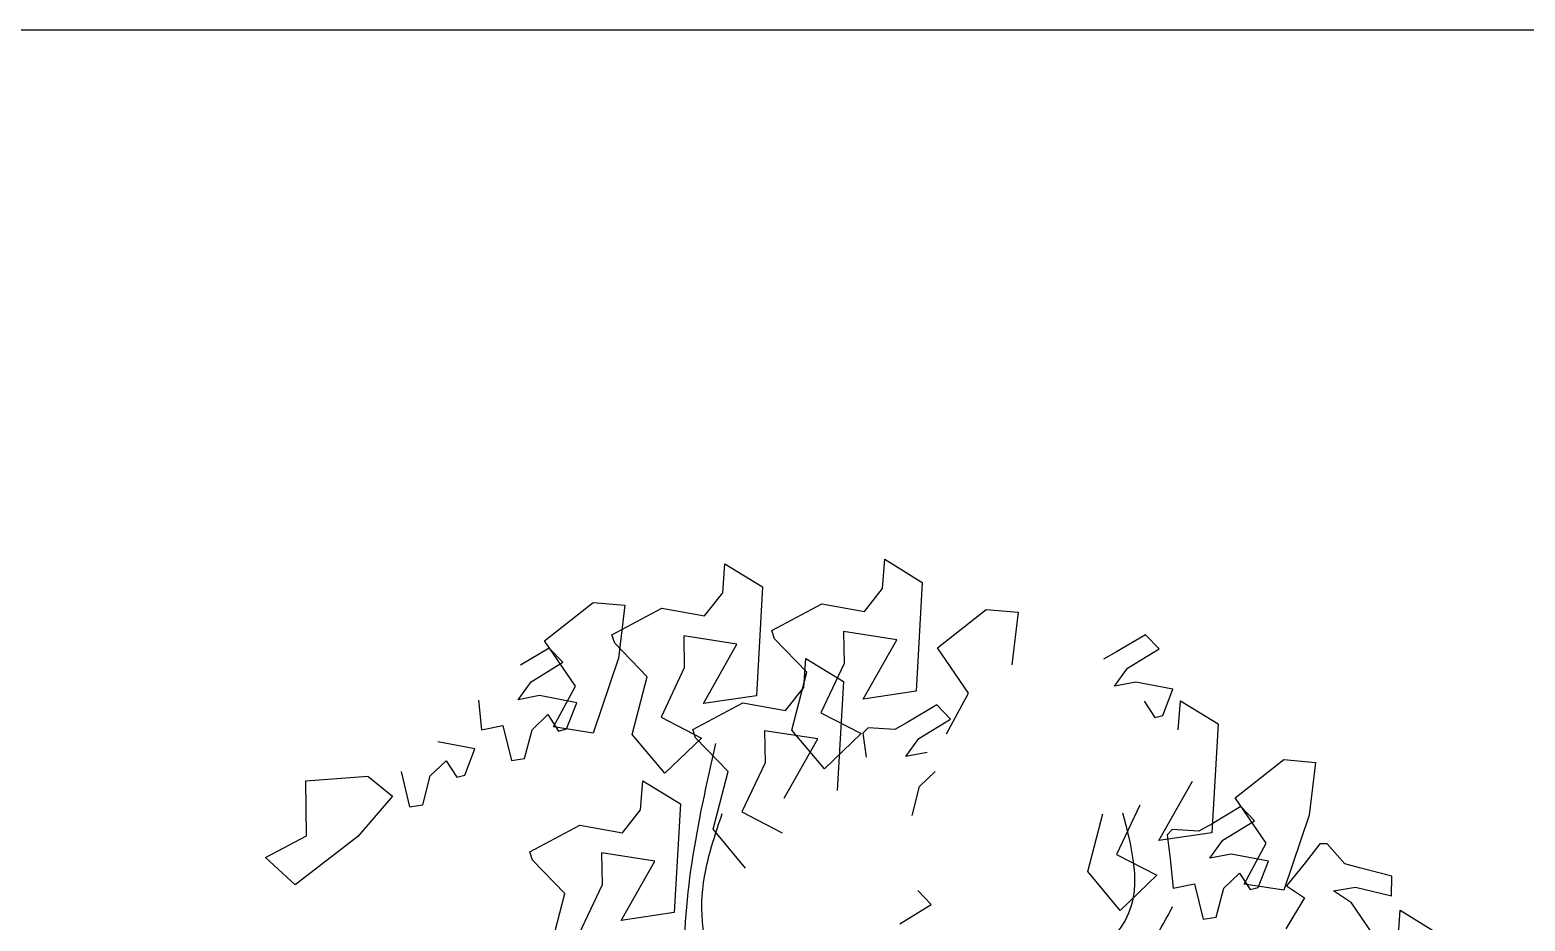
# Model space of a CAD drawing. Extents: x 225694 to 1397201, y -46174 to 794826.
# Drawn here: x 690627 to 696684, y 611246 to 614855 of the extents above; entities that cross this region are included whole.
import ezdxf

# ---------------------------------------------------------------- set-up
doc = ezdxf.new("R2010")
doc.units = 0
doc.header["$LTSCALE"] = 0.5
doc.header["$MEASUREMENT"] = 0
doc.layers.add('树', color=124, linetype='Continuous')
doc.layers.add('路', color=40, linetype='Continuous')
doc.styles.get("Standard").update_dxf_attribs({"font": 'rs.shx', "bigfont": 'hztxt.shx'})

# ---------------------------------------------------------------- blocks, each defined once
blk = doc.blocks.new('银杏')
at = {"layer": '树', "color": 60}
for p, q in [((-621.4197071224917, 2729.09199325426), (-503.2966103975195, 2840.556842279271)), ((-750.162032317603, 2732.055239353911), (-810.7283966226969, 2624.371534776525)), ((-681.3127309402917, 2712.341019892716), (-750.162032317603, 2732.055239353911)), ((-745.8125700235832, 2592.061233723653), (-681.3127309402917, 2712.341019892716)), ((-519.968846070813, 2693.852031886694), (-621.4197071224917, 2729.09199325426)), ((-810.7283966226969, 2624.371534776525), (-839.3064619631041, 2577.05510636291)), ((-754.0337468145881, 2510.861181096756), (-745.8125700235832, 2592.061233723653)), ((-562.315719867358, 2608.740806323127), (-694.2641507948283, 2563.273596763262)), ((-1267.201087774942, 2458.492135026609), (-1226.906977569917, 2568.650498985429)), ((-1226.906977569917, 2568.650498985429), (-1045.628186070593, 2495.883788199746)), ((-926.5553844051901, 2532.511085294769), (-933.8990928123239, 2506.86415596318)), ((-839.3064619631041, 2577.05510636291), (-926.5553844051901, 2532.511085294769)), ((-694.2641507948283, 2563.273596763262), (-754.0337468145881, 2510.861181096756)), ((-1045.628186070593, 2495.883788199746), (-803.076998519944, 2334.211303210002)), ((-933.8990928123239, 2506.86415596318), (-879.7372082446236, 2435.856077839737)), ((-1177.352997208247, 2249.31354737014), (-1267.201087774942, 2458.492135026609)), ((-879.7372082446236, 2435.856077839737), (-815.698850029381, 2347.992653491092)), ((-815.698850029381, 2347.992653491092), (-755.9292540133465, 2400.405069155269)), ((-755.9292540133465, 2400.405069155269), (-664.1095987495501, 2304.586784325191)), ((-986.5482349258382, 2316.13613535522), (-1177.352997208247, 2249.31354737014)), ((-862.7677611515392, 2199.099972562515), (-986.5482349258382, 2316.13613535522)), ((-803.076998519944, 2334.211303210002), (-862.7677611515392, 2199.099972562515)), ((-1574.18014692259, 2147.353855599766), (-1456.057050198549, 2258.818704624777)), ((-1456.057050198549, 2258.818704624777), (-1075.546130439499, 2133.664357772213)), ((-1077.949952727417, 2296.649916578666), (-1140.573818878504, 2261.906166961999)), ((-1140.573818878504, 2261.906166961999), (-1107.2568280634, 2142.935402315692)), ((-1038.507573886076, 2165.99099053361), (-1077.949952727417, 2296.649916578666)), ((-920.5499457104597, 2307.537096502841), (-981.7014037894551, 2182.08529402467)), ((-837.5514203759376, 2246.637985140202), (-920.5499457104597, 2307.537096502841)), ((-906.1352060011122, 2193.50113997946), (-837.2437284032349, 2216.300377606065)), ((-837.2437284032349, 2216.300377606065), (-837.5514203759376, 2246.637985140202)), ((-1472.729285871843, 2112.1138942322), (-1574.18014692259, 2147.353855599766)), ((-986.903715899447, 2102.760632831254), (-1038.507573886076, 2165.99099053361)), ((-981.7014037894551, 2182.08529402467), (-986.903715899447, 2102.760632831254)), ((-867.1659876762424, 2123.261078407173), (-906.1352060011122, 2193.50113997946)), ((-1622.060136439512, 2131.612589764525), (-1683.211594519438, 2006.160787284956)), ((-1539.061611104989, 2070.713478400954), (-1622.060136439512, 2131.612589764525)), ((-1098.145259696292, 1938.076459445176), (-1277.392333975295, 2113.5401933674)), ((-1107.2568280634, 2142.935402315692), (-1094.006804460892, 2089.269891125732)), ((-1075.546130439499, 2133.664357772213), (-1098.145259696292, 1938.076459445176)), ((-771.8074887611438, 2069.219286046107), (-867.1659876762424, 2123.261078407173)), ((-1607.645396731095, 2017.576633239747), (-1538.753919133218, 2040.375870866817)), ((-1538.753919133218, 2040.375870866817), (-1539.061611104989, 2070.713478400954)), ((-1094.006804460892, 2089.269891125732), (-1124.203729817877, 1996.078207066399)), ((-777.4597162709106, 2020.488582982798), (-771.8074887611438, 2069.219286046107)), ((-1124.203729817877, 1996.078207066399), (-1111.261398183415, 1972.750303402194)), ((-915.342088238569, 1943.991379877203), (-910.1397761239205, 2023.316041063634)), ((-910.1397761239205, 2023.316041063634), (-777.4597162709106, 2020.488582982798)), ((-1111.261398183415, 1972.750303402194), (-1022.752868767129, 1960.838245698367)), ((-1022.752868767129, 1960.838245698367), (-915.342088238569, 1943.991379877203)), ((-1242.460711659165, 1903.60502527433), (-1089.372966733063, 1774.644713810296)), ((-1089.372966733063, 1774.644713810296), (-977.5174814558122, 1898.05407482537)), ((-977.5174814558122, 1898.05407482537), (-886.7789366005454, 1734.502398611628)), ((-1056.055975915166, 1655.673949166783), (-1246.772973755607, 1763.75753389264)), ((-886.7789366005454, 1734.502398611628), (-1056.055975915166, 1655.673949166783)), ((-1087.686332514742, 1068.885353029822), (-1150.310198664898, 1034.14160341362)), ((-1048.243953674333, 938.2264269856969), (-1087.686332514742, 1068.885353029822))]:
    blk.add_line(p, q, dxfattribs=at)
at = {"layer": '树'}
for p, q in [((-1779.460143456468, 2120.725409839419), (-1842.084009607555, 2085.981660222751)), ((-1740.017764616059, 1990.066483794362), (-1779.460143456468, 2120.725409839419)), ((-1842.084009607555, 2085.981660222751), (-1808.767018792452, 1967.010895576444)), ((-1688.41390662943, 1926.836126092006), (-1740.017764616059, 1990.066483794362)), ((-1683.211594519438, 2006.160787284956), (-1688.41390662943, 1926.836126092006)), ((-1808.767018792452, 1967.010895576444), (-1795.516995189944, 1913.345384386485)), ((-2083.174842883134, 1544.417105198489), (-2042.88073267811, 1654.575469157309)), ((-2042.88073267811, 1654.575469157309), (-1861.601941177854, 1581.808758370695)), ((-1993.32675231644, 1335.238517542952), (-2083.174842883134, 1544.417105198489)), ((-1802.521990033099, 1402.0611055271), (-1993.32675231644, 1335.238517542952)), ((-1678.741516259732, 1285.024942734395), (-1802.521990033099, 1402.0611055271)), ((-2357.436565659242, 1231.225541189429), (-2239.31346893427, 1342.69039021444)), ((-2239.31346893427, 1342.69039021444), (-1858.802549176151, 1217.536043362343)), ((-1727.932564383605, 1312.65566051763), (-1790.556430533761, 1277.911910901428)), ((-1790.556430533761, 1277.911910901428), (-1757.239439719589, 1158.941146256053)), ((-1688.490185542265, 1181.996734473971), (-1727.932564383605, 1312.65566051763)), ((-2255.985704607563, 1195.985579821863), (-2357.436565659242, 1231.225541189429)), ((-1858.802549176151, 1217.536043362343), (-1881.401678432012, 1021.948145034374)), ((-2191.714181066724, 1109.274933588342), (-2255.985704607563, 1195.985579821863)), ((-2060.648752711946, 1197.411878956598), (-2139.944854536327, 1015.963318948285)), ((-1881.401678432012, 1021.948145034374), (-2060.648752711946, 1197.411878956598)), ((-1757.239439719589, 1158.941146256053), (-1743.989416115219, 1105.275635065162)), ((-1636.886327555636, 1118.766376770218), (-1688.490185542265, 1181.996734473971)), ((-1631.684015445644, 1198.091037964565), (-1636.886327555636, 1118.766376770218)), ((-1517.148599332431, 1139.266822346137), (-1556.11781765637, 1209.50688391889)), ((-2258.958001282299, 965.0213001162047), (-2191.714181066724, 1109.274933588342)), ((-1743.989416115219, 1105.275635065162), (-1774.186341474066, 1012.083951005829)), ((-1421.790100416401, 1085.225029986468), (-1517.148599332431, 1139.266822346137)), ((-2139.944854536327, 1015.963318948285), (-2025.717130394885, 987.4767108639935)), ((-1774.186341474066, 1012.083951005829), (-1761.244009838672, 988.756047342089)), ((-2211.808628811734, 762.199801623472), (-2258.958001282299, 965.0213001162047)), ((-2080.477542974288, 856.6818503403338), (-1962.354446250247, 968.1466993644135)), ((-2025.717130394885, 987.4767108639935), (-1872.629385469714, 858.5163993994938)), ((-1962.354446250247, 968.1466993644135), (-1581.843526491197, 842.9923525127815)), ((-1872.629385469714, 858.5163993994938), (-1760.773900191532, 981.9257604150334)), ((-1761.244009838672, 988.756047342089), (-1672.735480422387, 976.8439896387281)), ((-1760.773900191532, 981.9257604150334), (-1670.035355336266, 818.3740842012921)), ((-2030.029392490396, 847.6292194823036), (-2180.271738040494, 764.2746973737376)), ((-1979.026681924472, 821.4418889727676), (-2080.477542974288, 856.6818503403338)), ((-1839.312394651817, 739.5456347559812), (-2030.029392490396, 847.6292194823036)), ((-2493.630126486765, 659.3431748911971), (-2375.507029761793, 770.8080239157425)), ((-2375.507029761793, 770.8080239157425), (-1994.996110002743, 645.6536770641105)), ((-1914.755158382701, 734.7312427387806), (-1979.026681924472, 821.4418889727676)), ((-1783.689730026992, 822.8681881079683), (-1862.985831852304, 641.4196280987235)), ((-1670.035355336266, 818.3740842012921), (-1839.312394651817, 739.5456347559812)), ((-1604.442655747989, 647.4044541857438), (-1783.689730026992, 822.8681881079683)), ((-2180.271738040494, 764.2746973737376), (-2211.808628811734, 762.199801623472)), ((-1981.998978598276, 590.4776092671091), (-1914.755158382701, 734.7312427387806)), ((-2392.179265436018, 624.1032135240966), (-2493.630126486765, 659.3431748911971)), ((-2327.907741894247, 537.3925672901096), (-2392.179265436018, 624.1032135240966)), ((-2196.842313538538, 625.529512658366), (-2276.13841536385, 444.0809526495868)), ((-2017.595239259535, 450.0657787361415), (-2196.842313538538, 625.529512658366)), ((-1994.996110002743, 645.6536770641105), (-2017.595239259535, 450.0657787361415)), ((-1862.985831852304, 641.4196280987235), (-1748.758107710863, 612.9330200148979)), ((-1748.758107710863, 612.9330200148979), (-1595.67036278476, 483.9727085508639)), ((-1595.67036278476, 483.9727085508639), (-1483.81487750751, 607.3820695650065)), ((-1934.849606127711, 387.6561107743764), (-1981.998978598276, 590.4776092671091)), ((-2276.13841536385, 444.0809526495868), (-2161.910691222409, 415.5943445652956)), ((-1753.070369806373, 473.0855286327424), (-1903.31271535554, 389.7310065241763)), ((-1562.353371966863, 365.0019439073512), (-1753.070369806373, 473.0855286327424)), ((-1393.076332652243, 443.8303933521966), (-1562.353371966863, 365.0019439073512)), ((-2161.910691222409, 415.5943445652956), (-2008.822946297238, 286.6340331021929)), ((-2008.822946297238, 286.6340331021929), (-1896.967461019056, 410.0433941163355)), ((-1903.31271535554, 389.7310065241763), (-1934.849606127711, 387.6561107743764)), ((-1896.967461019056, 410.0433941163355), (-1806.228916163789, 246.4917179025942)), ((-1975.505955478409, 167.6632684577489), (-2166.222953318851, 275.7468531840714)), ((-1806.228916163789, 246.4917179025942), (-1975.505955478409, 167.6632684577489)), ((-1801.019483291777, 161.3859598484123), (-1682.896386567736, 272.8508088729577)), ((-1682.896386567736, 272.8508088729577), (-1302.385466808686, 147.6964620213257)), ((-1699.568622241961, 126.1459984813118), (-1801.019483291777, 161.3859598484123)), ((-1635.29709870019, 39.43535224685911), (-1699.568622241961, 126.1459984813118)), ((-1504.231670344481, 127.5722976155812), (-1583.527772169793, -53.87626239319798)), ((-1324.984596065478, -47.89143630617764), (-1504.231670344481, 127.5722976155812)), ((-1302.385466808686, 147.6964620213257), (-1324.984596065478, -47.89143630617764)), ((-1702.540918915765, -104.8182812243467), (-1635.29709870019, 39.43535224685911)), ((-1583.527772169793, -53.87626239319798), (-1469.300048028352, -82.36287047702353)), ((-2056.999463511864, -90.62913021387067), (-2057.307155484566, -60.29152267880272)), ((-1655.3915464452, -307.6397797180107), (-1702.540918915765, -104.8182812243467)), ((-1469.300048028352, -82.36287047702353), (-1316.212303102249, -211.3231819410576)), ((-1473.612310124794, -222.2103618591791), (-1623.854655673029, -305.5648839672795)), ((-1282.895312284352, -330.2939465850359), (-1473.612310124794, -222.2103618591791)), ((-1623.854655673029, -305.5648839672795), (-1655.3915464452, -307.6397797180107))]:
    blk.add_line(p, q, dxfattribs=at)
at = {"layer": '树', "color": 76}
for p, q in [((-2395.151562109822, 393.1389338189038), (-2327.907741894247, 537.3925672901096)), ((-2348.002189639257, 190.3174353247741), (-2395.151562109822, 393.1389338189038)), ((-2166.222953318851, 275.7468531840714), (-2316.465298868017, 192.3923310755054)), ((-2481.196929949569, 154.3776628255146), (-2440.902819743613, 264.5360267838696)), ((-2440.902819743613, 264.5360267838696), (-2259.624028244289, 191.7693159977207)), ((-2316.465298868017, 192.3923310755054), (-2348.002189639257, 190.3174353247741)), ((-2259.624028244289, 191.7693159977207), (-2017.072840694571, 30.096831009374)), ((-2391.348839382874, -54.80092483095359), (-2481.196929949569, 154.3776628255146)), ((-2200.544077099534, 12.02166315319482), (-2391.348839382874, -54.80092483095359)), ((-2140.305680819089, 0.6075886838370934), (-2201.457138899015, -124.8442137957318)), ((-2076.763603326166, -105.0144996390445), (-2200.544077099534, 12.02166315319482)), ((-2057.307155484566, -60.29152267880272), (-2140.305680819089, 0.6075886838370934)), ((-2017.072840694571, 30.096831009374), (-2076.763603326166, -105.0144996390445)), ((-2297.705687836977, -10.27959124173503), (-2360.329553987132, -45.023340857937)), ((-2360.329553987132, -45.023340857937), (-2327.012563172029, -163.994105503778)), ((-2258.263308995636, -140.9385172853945), (-2297.705687836977, -10.27959124173503)), ((-2125.890941110672, -113.4283678395441), (-2056.999463511864, -90.62913021387067)), ((-2206.659451008076, -204.1688749886816), (-2258.263308995636, -140.9385172853945)), ((-2201.457138899015, -124.8442137957318), (-2206.659451008076, -204.1688749886816)), ((-2086.921722785803, -183.6684294132283), (-2125.890941110672, -113.4283678395441)), ((-1991.563223869773, -237.7102217728971), (-2086.921722785803, -183.6684294132283)), ((-1997.215451380471, -286.4409248362062), (-1991.563223869773, -237.7102217728971)), ((-2135.097823347198, -362.9381279418012), (-2129.895511234412, -283.6134667558363)), ((-2129.895511234412, -283.6134667558363), (-1997.215451380471, -286.4409248362062)), ((-2242.508603876689, -346.0912621206371), (-2135.097823347198, -362.9381279418012)), ((-2073.149936960312, -404.6280719850911), (-2134.30139504117, -530.0798744637286)), ((-1990.151411625789, -465.5271833486622), (-2073.149936960312, -404.6280719850911)), ((-1989.843719654018, -495.8647908818675), (-1990.151411625789, -465.5271833486622)), ((-2058.735197251895, -518.6640285094036), (-1989.843719654018, -495.8647908818675)), ((-2019.765978927026, -588.9040900821565), (-2058.735197251895, -518.6640285094036)), ((-1924.407480010996, -642.9458824418252), (-2019.765978927026, -588.9040900821565)), ((-1930.059707521694, -691.6765855056001), (-1924.407480010996, -642.9458824418252)), ((-2062.739767374704, -688.8491274242988), (-1930.059707521694, -691.6765855056001)), ((-2078.656072749989, -811.4509044912411), (-1984.024480390595, -742.1447561717359)), ((-1984.024480390595, -742.1447561717359), (-1873.555117317708, -903.2457005194155)), ((-2119.929346166784, -1035.336763388361), (-2078.656072749989, -811.4509044912411)), ((-1873.555117317708, -903.2457005194155), (-1761.420089470455, -1172.308530568494)), ((-1924.103684884729, -1085.576448463718), (-2119.929346166784, -1035.336763388361)), ((-1886.032087713713, -1251.617475259467), (-1924.103684884729, -1085.576448463718)), ((-1761.420089470455, -1172.308530568494), (-1886.032087713713, -1251.617475259467))]:
    blk.add_line(p, q, dxfattribs=at)
at = {"layer": '树', "color": 60, "linetype": 'Continuous'}
blk.add_open_spline([(735.492673655739, 1805.327630434767), (654.1442478523571, 1716.02833051344), (527.067907454074, 1576.531737653014), (229.435502435395, 1459.638656795644), (107.1650385412436, 1223.473474773522), (-20.45895402978073, 900.8908423814339), (-513.6287870847011, 1133.669735018604), (-521.9646420158408, 1619.305960771947), (-781.6630741696828, 1860.169206206003), (-850.6383912388701, 1924.141940220376)], degree=3, knots=[0, 0, 0, 0, 358.3097454800715, 559.7243060941289, 920.0680206029615, 1160.301927907135, 1416.925239624851, 2182.832788505004, 2459.82446833492, 2459.82446833492, 2459.82446833492, 2459.82446833492], dxfattribs=at)
at = {"layer": '树', "color": 36, "linetype": 'Continuous'}
for points, knots in [([(-1231.555441755103, 1835.74066168454), (-1106.17180379419, 1834.23420735971), (-794.6220920124557, 1830.491012327679), (-672.1547081273761, 1340.289006946942), (-429.1041357997531, 1030.340590707286), (-182.5080900684248, 833.1370807344138), (193.2624456383741, 920.1845032455018), (39.47918564123064, 471.3475858404522), (-14.49371163151139, 225.8730928293133), (-255.595772665354, 101.0024680846558), (-497.1667802868517, 149.8004735295397), (-879.7020034328082, 265.1988703342615), (-896.2066856018648, 547.1931044832634), (-908.37022079085, 755.0157547487179)], [0, 0, 0, 0, 344.0067919642897, 854.7783317696063, 1261.454442023452, 1563.349745146079, 1749.920344958022, 2178.552796024665, 2428.387806182495, 2535.812858469022, 2945.814140044388, 3136.734294957975, 3671.676795923417, 3671.676795923417, 3671.676795923417, 3671.676795923417]), ([(-987.9316511687357, 787.6966046734015), (-998.7374492618794, 701.2891368856626), (-1016.511510516053, 559.1606599292189), (-972.0533845306422, 397.0479128877731), (-837.5079645174417, 253.5099996062633), (-1154.876038440018, 212.3265420194603), (-1367.561485104901, 253.3181624518334), (-1547.012857943506, 371.6111278818744), (-1608.939371780725, 412.4326097388985)], [0, 0, 0, 0, 253.4763091610058, 416.933891108732, 537.8650818456032, 674.8063607652446, 1085.935508971848, 1302.568782150252, 1302.568782150252, 1302.568782150252, 1302.568782150252]), ([(-597.2096236844081, -1300.452342732227), (-457.5256479536672, -1250.833077380162), (-225.7681869653171, -1168.506991700377), (37.26806351030801, -947.057490605863), (80.98905609216413, -663.2873669282002), (-50.23710835829085, -419.4730957183151), (-145.7901716586485, -111.8634765366327), (-550.3530993636975, 85.75951957745043), (-1156.722005770515, 87.50928430882622), (-1597.998417287713, 317.4648539787043), (-1863.285845604958, 455.7099994538585)], [0, 0, 0, 0, 444.9410158867072, 738.2264113834685, 977.3891703376045, 1235.861110564975, 1558.613694130776, 1901.923017417685, 2485.057293824182, 3364.079319741305, 3364.079319741305, 3364.079319741305, 3364.079319741305])]:
    blk.add_open_spline(points, degree=3, knots=knots, dxfattribs=at)
at = {"layer": '树', "color": 60, "width": 0.8, "flags": 9}
for tag, p in [('XSIZE', (17.34706406737678, 275.556112123304)), ('YSIZE', (5.874245205661282, 269.190986964968))]:
    blk.add_attdef(tag, p, '', height=1.0368, rotation=299.0215333453626, dxfattribs=at)
blk = doc.blocks.new('EZHANGQIU')
at = {"layer": '树', "color": 0, "xscale": 1.1016, "yscale": 1.1016, "zscale": 1.1016}
blk.add_blockref('银杏', (-203.1596731494647, -425.7846117664594), dxfattribs=at)

msp = doc.modelspace()

# ---------------------------------------------------------------- linework, layer by layer
at = {"layer": '路', "color": 7, "linetype": 'Continuous'}
msp.add_line((681658.4802217189, 614855.1687270373), (705880.7396602737, 614855.1687270374), dxfattribs=at)

# ---------------------------------------------------------------- block references
at = {"layer": '树', "color": 7, "rotation": 284.9686464037668}
msp.add_blockref('EZHANGQIU', (693914.013514457, 609765.5257901235), dxfattribs=at)

doc.saveas('drawing.dxf')
